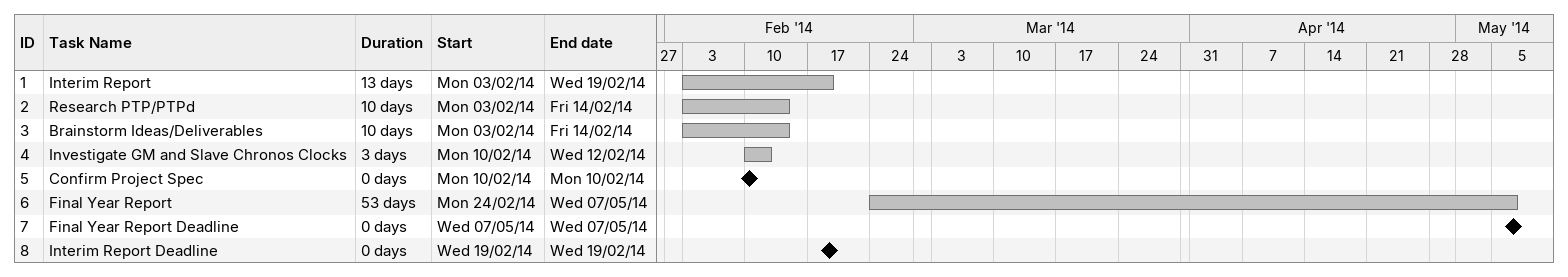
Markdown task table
| ID | Task | Duration | Start | Finish |
|---|---|---|---|---|
| 1 | Interim Report | 13d | 2014-02-03 | 2014-02-19 |
| 2 | Research PTP/PTPd | 10d | 2014-02-03 | 2014-02-14 |
| 3 | Brainstorm Ideas/Deliverables | 10d | 2014-02-03 | 2014-02-14 |
| 4 | Investigate GM and Slave Chronos Clocks | 3d | 2014-02-10 | 2014-02-12 |
| 5 | Confirm Project Spec | 0d | 2014-02-10 | 2014-02-10 |
| 6 | Final Year Report | 53d | 2014-02-24 | 2014-05-07 |
| 7 | Final Year Report Deadline | 0d | 2014-05-07 | 2014-05-07 |
| 8 | Interim Report Deadline | 0d | 2014-02-19 | 2014-02-19 |
